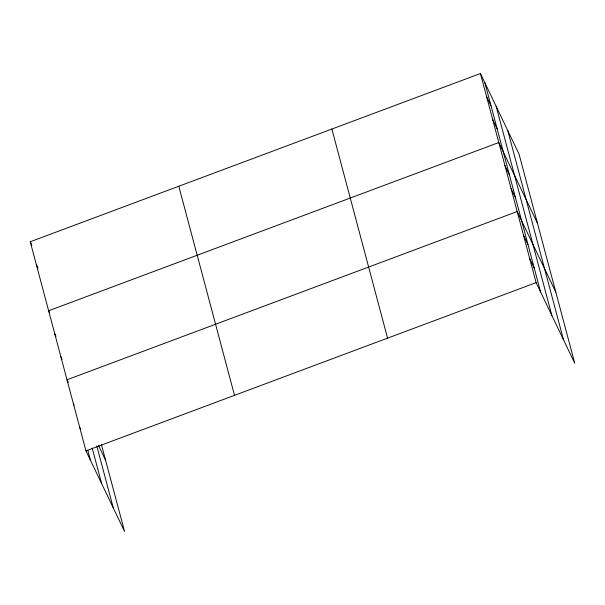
<?xml version="1.0" encoding="UTF-8"?>
<svg xmlns="http://www.w3.org/2000/svg" width="605" height="605" viewBox="0 0 605 605"><rect width="100%" height="100%" fill="white"/><g stroke="black" fill="none" stroke-linecap="round" stroke-linejoin="round"><path stroke-width="0.91" d="M101.39 444.456L124.569 531.477L85.948 450.861L30.25 241.758L480.43 73.523L519.052 154.139L574.75 363.242L536.128 282.626L480.43 73.523M85.948 450.861L536.128 282.626M486.556 96.528L491.026 105.86M492.682 119.525L497.151 128.857M537.429 223.139L498.807 142.53L48.627 310.766L49.444 312.46M504.933 165.528L509.41 174.86M511.066 188.533L515.536 197.865M555.813 292.147L517.192 211.531L67.011 379.766L68.229 382.315M523.499 235.232L527.976 244.564M529.814 258.932L534.283 268.265M30.25 241.758L31.876 245.154M36.376 264.763L38.002 268.159M54.76 333.763L55.978 336.312M60.886 356.768L62.103 359.31M98.388 445.257L105.633 460.382M73.326 403.467L74.135 405.161M79.633 427.168L80.858 429.709M507.784 130.612L563.482 339.715M496.168 106.382L551.866 315.485M484.9 82.855L540.598 291.958M331.873 129.039L387.571 338.15M178.808 186.242L234.506 395.345M96.792 445.976L113.301 507.958M92.217 448.169L101.693 483.72M87.748 450.173L90.417 460.201"/></g></svg>
